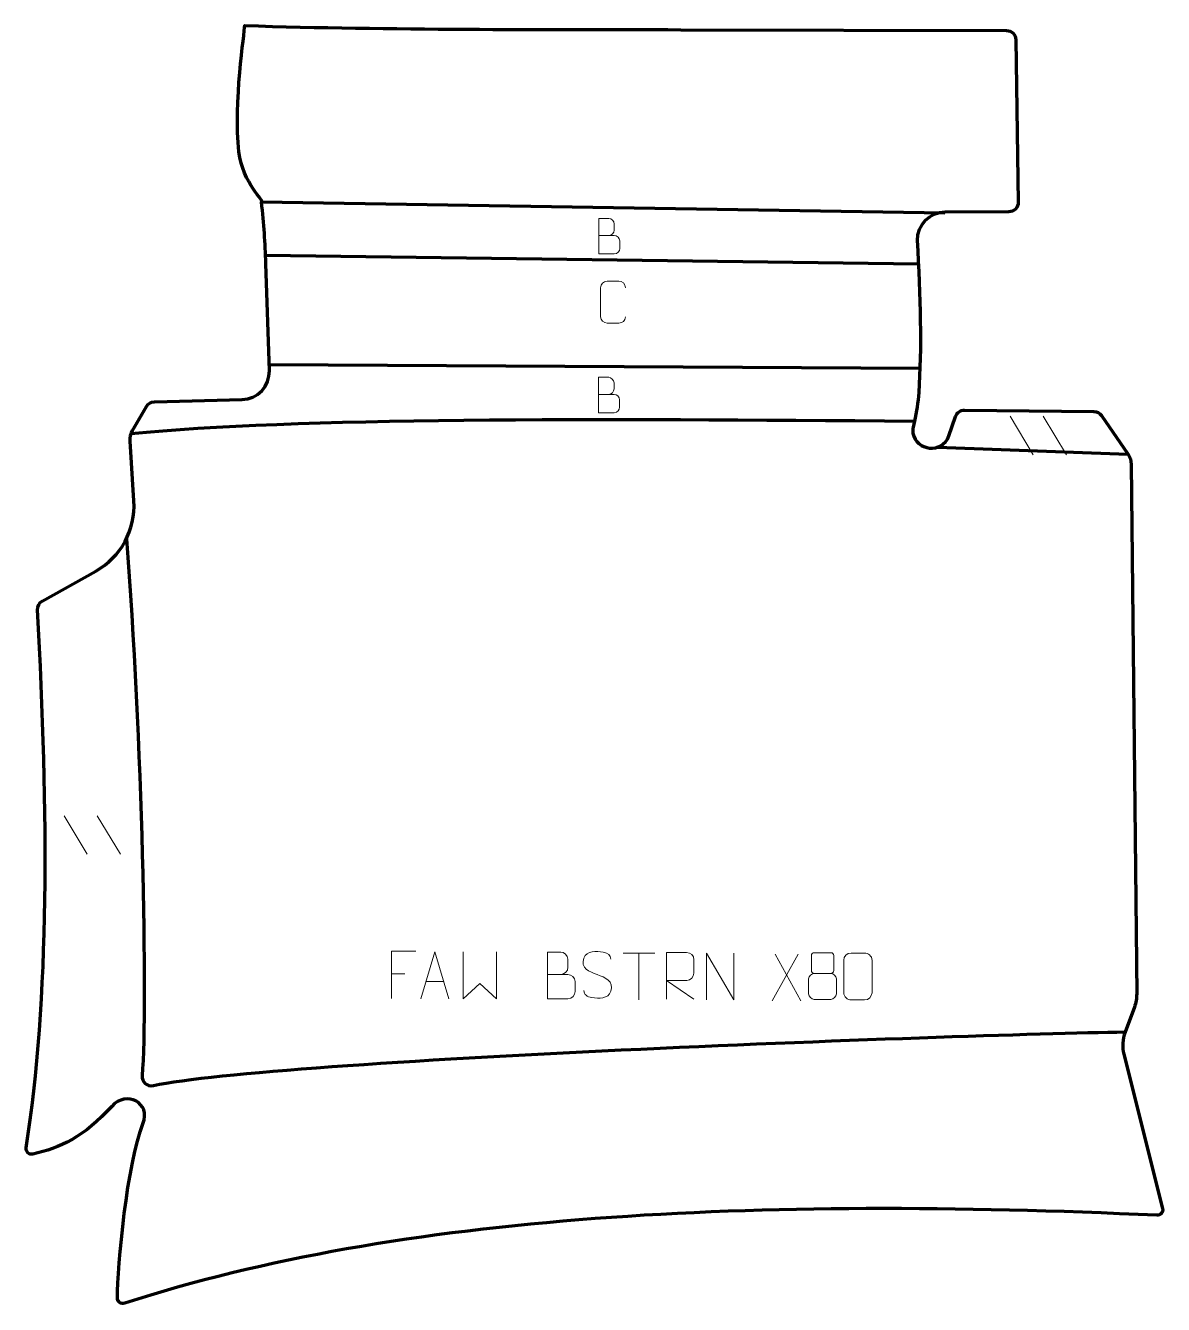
# Model space of a CAD drawing. Header units: millimetres. Extents: x -304 to 304, y -342 to 341.
import ezdxf

# ---------------------------------------------------------------- set-up
doc = ezdxf.new("R2010")
doc.units = ezdxf.units.MM
doc.header["$MEASUREMENT"] = 0
for name, color, linetype in [('layer 1', 7, 'Continuous'), ('layer 2', 7, 'Continuous'), ('layer 3', 7, 'Continuous')]:
    doc.layers.add(name, color=color, linetype=linetype)

msp = doc.modelspace()

# ---------------------------------------------------------------- linework, layer by layer
at = {"layer": 'layer 1', "color": 250, "lineweight": 9}
for points, knots in [([(2.3049, 228.9918), (5.0605, 228.9921), (7.8163, 228.9921), (10.5724, 228.9918), (10.5724, 228.9918), (12.0684, 228.9787), (13.5252, 227.6639), (13.5252, 226.1117), (13.5252, 226.1117), (13.5249, 225.2571), (13.5249, 222.9477), (13.5252, 222.0928), (13.5252, 222.0928), (13.5386, 220.6858), (12.3707, 219.1607), (10.6126, 219.1735), (10.6126, 219.1735), (7.8561, 219.1738), (5.1, 219.1738), (2.3442, 219.1735), (2.3442, 219.1735), (2.3442, 225.4729), (2.3442, 231.7721), (2.3442, 238.071), (2.3442, 238.071), (4.1419, 238.071), (5.9398, 238.071), (7.7378, 238.071), (7.7378, 238.071), (9.0107, 238.0844), (10.5986, 236.6375), (10.612, 235.1514), (10.612, 235.1514), (10.6117, 233.5867), (10.6117, 233.4761), (10.612, 231.9112), (10.612, 231.9112), (10.6251, 230.3465), (9.2207, 228.9787), (7.6985, 228.9918)], [0, 0, 0, 0, 0.09090909, 0.09090909, 0.09090909, 0.09090909, 0.18181818, 0.18181818, 0.18181818, 0.18181818, 0.27272727, 0.27272727, 0.27272727, 0.27272727, 0.36363636, 0.36363636, 0.36363636, 0.36363636, 0.45454545, 0.45454545, 0.45454545, 0.45454545, 0.54545455, 0.54545455, 0.54545455, 0.54545455, 0.63636364, 0.63636364, 0.63636364, 0.63636364, 0.72727273, 0.72727273, 0.72727273, 0.72727273, 0.81818182, 0.81818182, 0.81818182, 0.81818182, 1, 1, 1, 1]), ([(16.5904, 185.6695), (16.4652, 183.5885), (14.963, 182.2633), (13.0393, 182.2536), (13.0393, 182.2536), (10.9507, 182.2539), (8.8621, 182.2539), (6.7738, 182.2536), (6.7738, 182.2536), (5.0496, 182.1592), (3.2832, 183.8471), (3.2932, 185.6539), (3.2932, 185.6539), (3.2936, 190.8221), (3.2936, 195.9898), (3.2932, 201.1572), (3.2932, 201.1572), (3.297, 203.0723), (4.8615, 204.6122), (6.7894, 204.6001), (6.7894, 204.6001), (8.8724, 204.6001), (10.9559, 204.6001), (13.0393, 204.6001), (13.0393, 204.6001), (14.7828, 204.6319), (16.5665, 203.296), (16.5904, 201.1126)], [0, 0, 0, 0, 0.125, 0.125, 0.125, 0.125, 0.25, 0.25, 0.25, 0.25, 0.375, 0.375, 0.375, 0.375, 0.5, 0.5, 0.5, 0.5, 0.625, 0.625, 0.625, 0.625, 0.75, 0.75, 0.75, 0.75, 1, 1, 1, 1]), ([(2.2136, 144.2279), (4.9692, 144.2282), (7.725, 144.2282), (10.4811, 144.2279), (10.4811, 144.2279), (11.9771, 144.2148), (13.4339, 142.9), (13.4339, 141.3478), (13.4339, 141.3478), (13.4336, 140.4932), (13.4336, 138.1838), (13.4339, 137.3289), (13.4339, 137.3289), (13.4473, 135.9219), (12.2794, 134.3968), (10.5213, 134.4096), (10.5213, 134.4096), (7.7648, 134.4099), (5.0087, 134.4099), (2.2529, 134.4096), (2.2529, 134.4096), (2.2529, 140.709), (2.2529, 147.0082), (2.2529, 153.3071), (2.2529, 153.3071), (4.0506, 153.3071), (5.8485, 153.3071), (7.6465, 153.3071), (7.6465, 153.3071), (8.9194, 153.3205), (10.5073, 151.8736), (10.5207, 150.3875), (10.5207, 150.3875), (10.5204, 148.8228), (10.5204, 148.7122), (10.5207, 147.1473), (10.5207, 147.1473), (10.5338, 145.5826), (9.1294, 144.2148), (7.6072, 144.2279)], [0, 0, 0, 0, 0.09090909, 0.09090909, 0.09090909, 0.09090909, 0.18181818, 0.18181818, 0.18181818, 0.18181818, 0.27272727, 0.27272727, 0.27272727, 0.27272727, 0.36363636, 0.36363636, 0.36363636, 0.36363636, 0.45454545, 0.45454545, 0.45454545, 0.45454545, 0.54545455, 0.54545455, 0.54545455, 0.54545455, 0.63636364, 0.63636364, 0.63636364, 0.63636364, 0.72727273, 0.72727273, 0.72727273, 0.72727273, 0.81818182, 0.81818182, 0.81818182, 0.81818182, 1, 1, 1, 1]), ([(-95.4052, -152.9815), (-95.4052, -152.9815), (-108.4644, -152.9815), (-108.4644, -152.9815), (-108.4644, -152.9815), (-108.4644, -152.9815), (-108.4644, -178.2942), (-108.4644, -178.2942)], [0, 0, 0, 0, 0.33333333, 0.33333333, 0.33333333, 0.33333333, 1, 1, 1, 1]), ([(-92.6852, -178.3834), (-92.6852, -178.3834), (-85.3142, -153.4299), (-85.3142, -153.4299), (-85.3142, -153.4299), (-85.3142, -153.4299), (-77.7443, -178.3834), (-77.7443, -178.3834)], [0, 0, 0, 0, 0.33333333, 0.33333333, 0.33333333, 0.33333333, 1, 1, 1, 1]), ([(-70.0304, -153.4348), (-70.0304, -153.4348), (-70.0304, -178.3928), (-70.0304, -178.3928), (-70.0304, -178.3928), (-70.0304, -178.3928), (-61.1877, -170.3281), (-61.1877, -170.3281), (-61.1877, -170.3281), (-61.1877, -170.3281), (-52.3453, -178.3922), (-52.3453, -178.3922), (-52.3453, -178.3922), (-52.3453, -178.3922), (-52.3453, -153.4348), (-52.3453, -153.4348)], [0, 0, 0, 0, 0.2, 0.2, 0.2, 0.2, 0.4, 0.4, 0.4, 0.4, 0.6, 0.6, 0.6, 0.6, 1, 1, 1, 1]), ([(-25.0466, -165.4625), (-21.408, -165.4621), (-17.8209, -165.4621), (-14.1815, -165.4625), (-14.1815, -165.4625), (-12.2061, -165.4798), (-10.2825, -167.2159), (-10.2825, -169.2655), (-10.2825, -169.2655), (-10.2829, -170.3941), (-10.2829, -173.4435), (-10.2825, -174.5724), (-10.2825, -174.5724), (-10.2649, -176.4303), (-11.807, -178.4442), (-14.1285, -178.4273), (-14.1285, -178.4273), (-17.7683, -178.4269), (-21.4077, -178.4269), (-25.0466, -178.4273), (-25.0466, -178.4273), (-25.0466, -170.109), (-25.0466, -161.7912), (-25.0466, -153.4737), (-25.0466, -153.4737), (-22.6729, -153.4737), (-20.2988, -153.4737), (-17.9246, -153.4737), (-17.9246, -153.4737), (-16.2438, -153.4561), (-14.147, -155.3666), (-14.1293, -157.329), (-14.1293, -157.329), (-14.1297, -159.3951), (-14.1297, -159.5411), (-14.1293, -161.6076), (-14.1293, -161.6076), (-14.112, -163.6737), (-15.9665, -165.4798), (-17.9765, -165.4625)], [0, 0, 0, 0, 0.09090909, 0.09090909, 0.09090909, 0.09090909, 0.18181818, 0.18181818, 0.18181818, 0.18181818, 0.27272727, 0.27272727, 0.27272727, 0.27272727, 0.36363636, 0.36363636, 0.36363636, 0.36363636, 0.45454545, 0.45454545, 0.45454545, 0.45454545, 0.54545455, 0.54545455, 0.54545455, 0.54545455, 0.63636364, 0.63636364, 0.63636364, 0.63636364, 0.72727273, 0.72727273, 0.72727273, 0.72727273, 0.81818182, 0.81818182, 0.81818182, 0.81818182, 1, 1, 1, 1]), ([(1.5526, -165.4621), (-2.6957, -163.9917), (-7.6038, -162.1959), (-5.5987, -156.6756), (-5.5987, -156.6756), (-4.0952, -152.5357), (1.1184, -152.9242), (4.722, -153.5253), (4.722, -153.5253), (7.5826, -154.0025), (8.4473, -155.2157), (8.7579, -157.2998)], [0, 0, 0, 0, 0.25, 0.25, 0.25, 0.25, 0.5, 0.5, 0.5, 0.5, 1, 1, 1, 1]), ([(38.468, -178.7293), (38.468, -178.7293), (38.468, -153.7758), (38.468, -153.7758), (38.468, -153.7758), (42.0628, -153.7758), (45.6583, -153.7758), (49.2535, -153.7758), (49.2535, -153.7758), (51.5788, -153.8135), (53.1361, -155.3035), (53.132, -157.6699), (53.132, -157.6699), (53.1316, -159.7054), (53.1316, -162.7648), (53.132, -164.8008), (53.132, -164.8008), (53.1255, -166.6763), (51.3132, -168.6181), (49.3037, -168.6372), (49.3037, -168.6372), (49.3037, -168.6372), (38.468, -168.6372), (38.468, -168.6372), (38.468, -168.6372), (38.468, -168.6372), (53.1227, -178.7293), (53.1227, -178.7293)], [0, 0, 0, 0, 0.125, 0.125, 0.125, 0.125, 0.25, 0.25, 0.25, 0.25, 0.375, 0.375, 0.375, 0.375, 0.5, 0.5, 0.5, 0.5, 0.625, 0.625, 0.625, 0.625, 0.75, 0.75, 0.75, 0.75, 1, 1, 1, 1]), ([(59.8419, -178.9972), (59.8419, -178.9972), (59.8419, -154.0437), (59.8419, -154.0437), (59.8419, -154.0437), (59.8419, -154.0437), (74.4967, -178.9972), (74.4967, -178.9972), (74.4967, -178.9972), (74.4967, -178.9972), (74.4967, -154.0437), (74.4967, -154.0437)], [0, 0, 0, 0, 0.25, 0.25, 0.25, 0.25, 0.5, 0.5, 0.5, 0.5, 1, 1, 1, 1]), ([(115.8937, -155.306), (115.8937, -157.519), (115.8937, -161.2013), (115.8937, -163.4146), (115.8937, -163.4146), (115.9087, -163.922), (116.7161, -164.8534), (117.4162, -164.8522), (117.4162, -164.8522), (120.3861, -164.852), (123.3563, -164.9369), (126.3267, -164.9372), (126.3267, -164.9372), (127.1238, -164.933), (127.8445, -164.1427), (127.8419, -163.422), (127.8419, -163.422), (127.8416, -161.206), (127.8416, -157.5213), (127.8419, -155.306), (127.8419, -155.306), (127.8234, -154.5952), (127.212, -153.8348), (126.3781, -153.8422), (126.3781, -153.8422), (123.361, -153.8425), (120.3441, -153.8425), (117.3275, -153.8422), (117.3275, -153.8422), (116.7011, -153.8346), (115.877, -154.5456), (115.8937, -155.306)], [0, 0, 0, 0, 0.11111111, 0.11111111, 0.11111111, 0.11111111, 0.22222222, 0.22222222, 0.22222222, 0.22222222, 0.33333333, 0.33333333, 0.33333333, 0.33333333, 0.44444444, 0.44444444, 0.44444444, 0.44444444, 0.55555556, 0.55555556, 0.55555556, 0.55555556, 0.66666667, 0.66666667, 0.66666667, 0.66666667, 0.77777778, 0.77777778, 0.77777778, 0.77777778, 1, 1, 1, 1]), ([(137.1453, -154.0195), (139.5114, -154.0195), (141.8779, -154.0195), (144.2444, -154.0195), (144.2444, -154.0195), (146.2249, -153.9839), (148.2509, -155.4782), (148.278, -157.9203), (148.278, -157.9203), (148.2776, -163.6777), (148.2776, -169.4355), (148.278, -175.1937), (148.278, -175.1937), (148.1359, -177.5213), (146.4295, -179.0036), (144.2444, -179.0144), (144.2444, -179.0144), (141.872, -179.014), (139.4996, -179.014), (137.1276, -179.0144), (137.1276, -179.0144), (135.1691, -179.12), (133.1627, -177.2321), (133.1741, -175.2111), (133.1741, -175.2111), (133.1745, -169.4305), (133.1745, -163.6502), (133.1741, -157.8704), (133.1741, -157.8704), (133.1784, -155.7284), (134.9555, -154.0059), (137.1453, -154.0195)], [0, 0, 0, 0, 0.11111111, 0.11111111, 0.11111111, 0.11111111, 0.22222222, 0.22222222, 0.22222222, 0.22222222, 0.33333333, 0.33333333, 0.33333333, 0.33333333, 0.44444444, 0.44444444, 0.44444444, 0.44444444, 0.55555556, 0.55555556, 0.55555556, 0.55555556, 0.66666667, 0.66666667, 0.66666667, 0.66666667, 0.77777778, 0.77777778, 0.77777778, 0.77777778, 1, 1, 1, 1]), ([(1.5526, -165.4622), (5.5712, -167.1089), (10.6007, -168.9972), (8.7667, -174.3575), (8.7667, -174.3575), (7.3069, -178.6239), (2.3961, -178.3672), (-1.33, -177.8125), (-1.33, -177.8125), (-4.08, -177.4027), (-5.3009, -176.1892), (-5.6789, -174.077)], [0, 0, 0, 0, 0.25, 0.25, 0.25, 0.25, 0.5, 0.5, 0.5, 0.5, 1, 1, 1, 1]), ([(114.4349, -167.8242), (114.4349, -170.995), (114.4349, -172.6971), (114.4349, -175.8685), (114.4349, -175.8685), (114.4264, -177.0904), (116.1243, -178.7831), (117.3769, -178.7916), (117.3769, -178.7916), (120.36, -178.7913), (123.3433, -178.7913), (126.3267, -178.7916), (126.3267, -178.7916), (127.65, -178.7799), (129.2704, -177.1583), (129.2593, -175.8591), (129.2593, -175.8591), (129.259, -172.6909), (129.259, -170.9921), (129.2593, -167.8242), (129.2593, -167.8242), (129.1896, -166.4438), (127.6118, -164.8652), (126.3064, -164.8713), (126.3064, -164.8713), (123.3298, -164.8716), (120.3532, -164.8716), (117.3769, -164.8713), (117.3769, -164.8713), (116.2974, -164.8649), (114.4511, -166.4438), (114.4349, -167.8242)], [0, 0, 0, 0, 0.11111111, 0.11111111, 0.11111111, 0.11111111, 0.22222222, 0.22222222, 0.22222222, 0.22222222, 0.33333333, 0.33333333, 0.33333333, 0.33333333, 0.44444444, 0.44444444, 0.44444444, 0.44444444, 0.55555556, 0.55555556, 0.55555556, 0.55555556, 0.66666667, 0.66666667, 0.66666667, 0.66666667, 0.77777778, 0.77777778, 0.77777778, 0.77777778, 1, 1, 1, 1])]:
    msp.add_open_spline(points, degree=3, knots=knots, dxfattribs=at)
for points in [[(222.0216, 132.5543), (222.0216, 132.5543), (234.3859, 112.01), (234.3859, 112.01)], [(239.7515, 132.5543), (239.7515, 132.5543), (252.1158, 112.01), (252.1158, 112.01)], [(-283.2657, -80.7057), (-283.2657, -80.7057), (-270.9014, -101.25), (-270.9014, -101.25)], [(-265.5358, -80.7057), (-265.5358, -80.7057), (-253.1715, -101.25), (-253.1715, -101.25)], [(15.284, -154.0672), (15.284, -154.0672), (32.2712, -154.0672), (32.2712, -154.0672)], [(23.7778, -178.9972), (23.7778, -178.9972), (23.7778, -154.0437), (23.7778, -154.0437)], [(108.7736, -154.6422), (108.7736, -154.6422), (95.033, -179.538), (95.033, -179.538)], [(96.4876, -154.6422), (96.4876, -154.6422), (110.2282, -179.5957), (110.2282, -179.5957)], [(-108.4644, -165.0321), (-108.4644, -165.0321), (-101.1931, -165.0321), (-101.1931, -165.0321)], [(-89.9626, -169.134), (-89.9626, -169.134), (-80.4669, -169.134), (-80.4669, -169.134)]]:
    msp.add_open_spline(points, degree=3, dxfattribs=at)
at = {"layer": 'layer 2', "color": 12, "lineweight": 200}
msp.add_open_spline([(-175.493, 213.8548), (-175.493, 213.8548), (-173.5997, 156.9059), (-173.5997, 156.9059), (-173.5997, 156.9059), (-173.3231, 148.5847), (-179.89, 141.6339), (-188.2223, 141.429), (-188.2223, 141.429), (-188.2223, 141.429), (-235.0398, 140.2776), (-235.0398, 140.2776), (-235.0398, 140.2776), (-236.7815, 140.2348), (-238.3753, 139.289), (-239.2485, 137.7798), (-239.2485, 137.7798), (-239.2485, 137.7798), (-246.6875, 124.918), (-246.6875, 124.918), (-246.6875, 124.918), (-247.6753, 123.21), (-248.1346, 121.2474), (-248.0072, 119.2782), (-248.0072, 119.2782), (-248.0072, 119.2782), (-245.9407, 87.2974), (-245.9407, 87.2974), (-245.9407, 87.2974), (-244.9483, 71.9423), (-252.8705, 57.3821), (-266.3093, 49.8624), (-266.3093, 49.8624), (-266.3093, 49.8624), (-294.8886, 33.871), (-294.8886, 33.871), (-294.8886, 33.871), (-296.5526, 32.9399), (-297.5404, 31.1391), (-297.436, 29.2338), (-297.436, 29.2338), (-291.4887, -79.4377), (-290.9703, -179.2931), (-303.4953, -257.9626), (-303.4953, -257.9626), (-303.8287, -260.0552), (-301.9378, -261.8274), (-299.8712, -261.3497), (-299.8712, -261.3497), (-285.7911, -258.0962), (-272.3355, -252.1809), (-257.8289, -235.8595), (-257.8289, -235.8595), (-249.98, -227.028), (-236.6139, -233.9269), (-241.1464, -245.197), (-241.1464, -245.197), (-249.448, -265.8376), (-254.8035, -321.3482), (-254.808, -338.1153), (-254.808, -338.1153), (-254.8084, -340.1485), (-252.8225, -341.5927), (-250.8868, -340.9641), (-250.8868, -340.9641), (-103.1464, -292.9855), (87.5572, -284.1516), (300.3888, -294.0286), (300.3888, -294.0286), (302.3968, -294.1219), (303.9289, -292.2564), (303.4403, -290.3083), (303.4403, -290.3083), (303.4403, -290.3083), (282.8112, -208.0544), (282.8112, -208.0544), (282.8112, -208.0544), (281.8344, -204.1597), (282.0552, -200.0601), (283.4448, -196.2932), (283.4448, -196.2932), (283.4448, -196.2932), (288.4091, -182.8325), (288.4091, -182.8325), (288.4091, -182.8325), (289.2487, -180.5564), (289.6661, -178.1458), (289.641, -175.7193), (289.641, -175.7193), (289.641, -175.7193), (286.726, 106.9005), (286.726, 106.9005), (286.726, 106.9005), (286.7056, 108.8946), (286.0889, 110.8365), (284.9551, 112.4764), (284.9551, 112.4764), (284.9551, 112.4764), (270.8327, 132.9034), (270.8327, 132.9034), (270.8327, 132.9034), (269.9084, 134.2402), (268.3936, 135.0449), (266.7694, 135.0623), (266.7694, 135.0623), (266.7694, 135.0623), (197.6807, 135.7925), (197.6807, 135.7925), (197.6807, 135.7925), (195.5259, 135.8155), (193.5987, 134.4563), (192.8991, 132.42), (192.8991, 132.42), (192.8991, 132.42), (189.3297, 122.0367), (189.3297, 122.0367), (189.3297, 122.0367), (185.7049, 112.2408), (171.857, 114.0537), (170.1284, 123.4981), (170.1284, 123.4981), (169.9319, 124.5702), (169.9929, 125.6732), (170.2342, 126.7358), (170.2342, 126.7358), (170.2342, 126.7358), (170.9408, 129.8435), (170.9408, 129.8435), (170.9408, 129.8435), (172.0852, 134.8751), (172.8356, 139.9859), (173.1933, 145.1338), (173.1933, 145.1338), (174.826, 168.6403), (174.1991, 196.3847), (172.3579, 226.4075), (172.3579, 226.4075), (172.3466, 234.6479), (178.9983, 241.3513), (187.2473, 241.4119), (187.2473, 241.4119), (187.2473, 241.4119), (221.3965, 241.6631), (221.3965, 241.6631), (221.3965, 241.6631), (224.1715, 241.6835), (226.3993, 243.9575), (226.359, 246.7297), (226.359, 246.7297), (226.359, 246.7297), (225.1077, 333.4928), (225.1077, 333.4928), (225.1077, 333.4928), (225.0686, 336.223), (222.8422, 338.4154), (220.1085, 338.4154), (220.1085, 338.4154), (220.1085, 338.4154), (46.1781, 338.8871), (46.1781, 338.8871), (46.1781, 338.8871), (-28.7101, 339.0903), (-107.8157, 338.6209), (-186.7543, 341.0815), (-186.7543, 341.0815), (-186.8227, 337.7279), (-192.7871, 299.9082), (-189.8339, 273.687), (-189.8339, 273.687), (-187.9411, 256.8804), (-175.7124, 246.9453), (-177.8601, 246.9764), (-177.8601, 246.9764), (-176.4185, 234.9784), (-175.878, 225.392), (-175.493, 213.8548)], degree=3, knots=[0, 0, 0, 0, 0.02222222, 0.02222222, 0.02222222, 0.02222222, 0.04444444, 0.04444444, 0.04444444, 0.04444444, 0.06666667, 0.06666667, 0.06666667, 0.06666667, 0.08888889, 0.08888889, 0.08888889, 0.08888889, 0.11111111, 0.11111111, 0.11111111, 0.11111111, 0.13333333, 0.13333333, 0.13333333, 0.13333333, 0.15555556, 0.15555556, 0.15555556, 0.15555556, 0.17777778, 0.17777778, 0.17777778, 0.17777778, 0.2, 0.2, 0.2, 0.2, 0.22222222, 0.22222222, 0.22222222, 0.22222222, 0.24444444, 0.24444444, 0.24444444, 0.24444444, 0.26666667, 0.26666667, 0.26666667, 0.26666667, 0.28888889, 0.28888889, 0.28888889, 0.28888889, 0.31111111, 0.31111111, 0.31111111, 0.31111111, 0.33333333, 0.33333333, 0.33333333, 0.33333333, 0.35555556, 0.35555556, 0.35555556, 0.35555556, 0.37777778, 0.37777778, 0.37777778, 0.37777778, 0.4, 0.4, 0.4, 0.4, 0.42222222, 0.42222222, 0.42222222, 0.42222222, 0.44444444, 0.44444444, 0.44444444, 0.44444444, 0.46666667, 0.46666667, 0.46666667, 0.46666667, 0.48888889, 0.48888889, 0.48888889, 0.48888889, 0.51111111, 0.51111111, 0.51111111, 0.51111111, 0.53333333, 0.53333333, 0.53333333, 0.53333333, 0.55555556, 0.55555556, 0.55555556, 0.55555556, 0.57777778, 0.57777778, 0.57777778, 0.57777778, 0.6, 0.6, 0.6, 0.6, 0.62222222, 0.62222222, 0.62222222, 0.62222222, 0.64444444, 0.64444444, 0.64444444, 0.64444444, 0.66666667, 0.66666667, 0.66666667, 0.66666667, 0.68888889, 0.68888889, 0.68888889, 0.68888889, 0.71111111, 0.71111111, 0.71111111, 0.71111111, 0.73333333, 0.73333333, 0.73333333, 0.73333333, 0.75555556, 0.75555556, 0.75555556, 0.75555556, 0.77777778, 0.77777778, 0.77777778, 0.77777778, 0.8, 0.8, 0.8, 0.8, 0.82222222, 0.82222222, 0.82222222, 0.82222222, 0.84444444, 0.84444444, 0.84444444, 0.84444444, 0.86666667, 0.86666667, 0.86666667, 0.86666667, 0.88888889, 0.88888889, 0.88888889, 0.88888889, 0.91111111, 0.91111111, 0.91111111, 0.91111111, 0.93333333, 0.93333333, 0.93333333, 0.93333333, 0.95555556, 0.95555556, 0.95555556, 0.95555556, 1, 1, 1, 1], dxfattribs=at)
at = {"layer": 'layer 3', "color": 142, "lineweight": 200}
for points in [[(-177.8601, 246.9764), (-177.8601, 246.9764), (187.2473, 241.1886), (187.2473, 241.1886)], [(-175.6602, 218.4552), (-175.6602, 218.4552), (173.0499, 213.8809), (173.0499, 213.8809)], [(173.8566, 157.9822), (173.8566, 157.9822), (-173.7061, 159.9602), (-173.7061, 159.9602)], [(170.942, 129.7276), (0.8597, 131.2488), (-161.4104, 131.8185), (-247.4667, 123.1063)], [(183.447, 115.9648), (183.447, 115.9648), (284.9549, 112.3717), (284.9549, 112.3717)]]:
    msp.add_open_spline(points, degree=3, dxfattribs=at)
msp.add_open_spline([(-249.9705, 67.0146), (-241.6362, -36.998), (-238.5158, -182.8046), (-241.5974, -219.4526), (-241.5974, -219.4526), (-241.8782, -222.7913), (-238.8464, -225.4544), (-235.5659, -224.7435), (-235.5659, -224.7435), (-171.7128, -210.9122), (193.9962, -197.5218), (283.4447, -196.1124)], degree=3, knots=[0, 0, 0, 0, 0.25, 0.25, 0.25, 0.25, 0.5, 0.5, 0.5, 0.5, 1, 1, 1, 1], dxfattribs=at)

doc.saveas('drawing.dxf')
